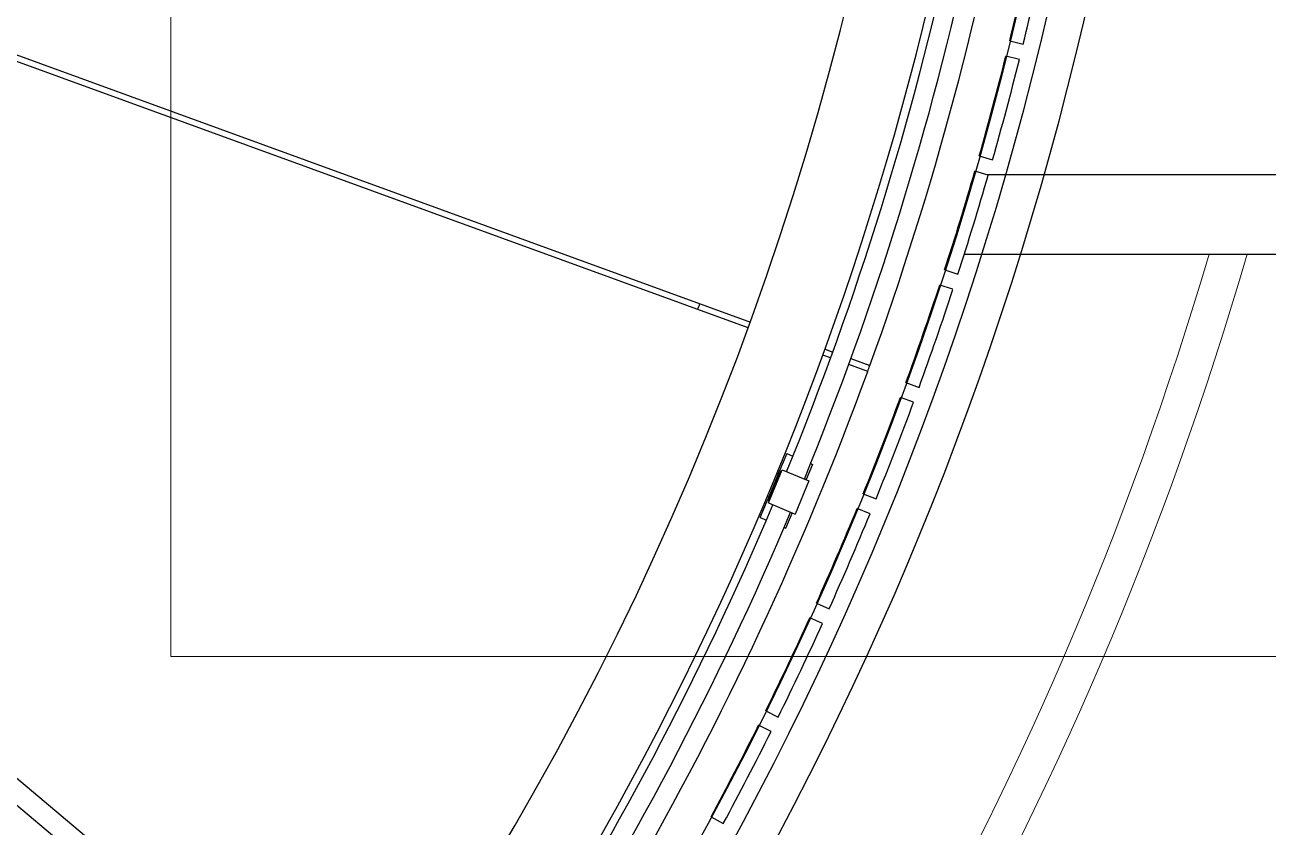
# Model space of a CAD drawing. Header units: millimetres. Extents: x 0 to 100323, y 0 to 59400.
# Drawn here: x 20788 to 23916, y 18274 to 20293 of the extents above; entities that cross this region are included whole.
import ezdxf

# ---------------------------------------------------------------- set-up
doc = ezdxf.new("R2010")
doc.units = ezdxf.units.MM
doc.header["$LTSCALE"] = 100
doc.layers.add('Detail Boundary', color=7, linetype='Continuous', lineweight=18)
doc.layers.add('Visible', color=7, linetype='Continuous', lineweight=25)
doc.layers.add('P_Condensate (CS)', color=40, linetype='Continuous', lineweight=18, true_color=0xffbf00)

# ---------------------------------------------------------------- blocks, each defined once
blk = doc.blocks.new('2dDetail1')
at = {"layer": 'Detail Boundary', "flags": 128}
blk.add_lwpolyline([(211.552, 187.035), (311.266, 187.035), (311.266, 264.162), (211.552, 264.162), (211.552, 187.035)], dxfattribs=at)

msp = doc.modelspace()

# ---------------------------------------------------------------- linework, layer by layer
at = {"layer": 'P_Condensate (CS)'}
for radius, start, end in [(8966, 45.96509, 314.03491), (8874, 315.97008, 343.637), (8966, 315.96509, 343.80954)]:
    msp.add_arc((15252.6, 22215.6), radius, start, end, dxfattribs=at)
at = {"layer": 'Visible'}
for p, q in [((22607.7, 19530.1), (15655.7, 22060.4)), ((15661.2, 22075.4), (22613.2, 19545.1)), ((23265.7, 20252.5), (23299.6, 20244.1)), ((23290, 20205.3), (23256, 20213.7)), ((23189.1, 19962.8), (23222.7, 19953.2)), ((23211.7, 19914.7), (23178.1, 19924.4)), ((29652.1, 19915.6), (23208.6, 19915.6)), ((24232.5, 19915.6), (23352.4, 19915.6)), ((23151.4, 19715.6), (29712.6, 19715.6)), ((23292.9, 19715.6), (24232.5, 19715.6)), ((23292.9, 19715.6), (24232.5, 19715.6)), ((23102.1, 19676.1), (23135.3, 19665.3)), ((23122.9, 19627.3), (23089.6, 19638.1)), ((22815.2, 19454.6), (22795.6, 19461.7)), ((22801.1, 19476.7), (22820.7, 19469.6)), ((22908.4, 19420.6), (22860.6, 19438)), ((22866.1, 19453.1), (22913.9, 19435.7)), ((23004.7, 19392.8), (23037.5, 19380.7)), ((23023.7, 19343.2), (22990.9, 19355.2)), ((22704.8, 19213.9), (22686.7, 19170.5)), ((22704.8, 19213.9), (22720.4, 19207.4)), ((19809.7, 19201.1), (21372.5, 17889.8)), ((22769.4, 19187), (22753.7, 19149.2)), ((22765, 19188.9), (22769.4, 19187)), ((22658.7, 19090.1), (22693.3, 19173.2)), ((22683.3, 19162.2), (22659.5, 19104.9)), ((22662.3, 19103.8), (22686.1, 19161)), ((22680, 19163.6), (22680.5, 19163.3)), ((22683.3, 19162.2), (22680.5, 19163.3)), ((22683.3, 19162.2), (22686.7, 19170.5)), ((22686.1, 19161), (22688.4, 19166.6)), ((22691.4, 19168.6), (22686.7, 19170.5)), ((22690.2, 19165.8), (22688.4, 19166.6)), ((22693.3, 19173.2), (22760.7, 19145.2)), ((22760.7, 19145.2), (22726.2, 19062.1)), ((22753.3, 19148.3), (22753.7, 19149.2)), ((22897.1, 19113.2), (22929.5, 19099.9)), ((22638, 19053.2), (22656, 19096.6)), ((22659.5, 19104.9), (22656, 19096.6)), ((22660.7, 19094.7), (22656, 19096.6)), ((22656.2, 19106.3), (22656.7, 19106.1)), ((22656.7, 19106.1), (22659.5, 19104.9)), ((22658.7, 19090.1), (22726.2, 19062.1)), ((22662.3, 19103.8), (22660, 19098.2)), ((22661.8, 19097.5), (22660, 19098.2)), ((22638, 19053.2), (22653.6, 19046.7)), ((22702.7, 19026.4), (22718.4, 19064.2)), ((22718.4, 19064.2), (22718.8, 19065.1)), ((22914.3, 19062.9), (22881.9, 19076.1)), ((22698.2, 19028.2), (22702.7, 19026.4)), ((22779.4, 18837.6), (22811.3, 18823.2)), ((20182.7, 18820.3), (20932.7, 18191)), ((22794.8, 18786.8), (22762.9, 18801.2)), ((22651.7, 18566.6), (22683.1, 18551)), ((22665.3, 18515.2), (22634, 18530.7)), ((22514.4, 18300.3), (22545.1, 18283.6))]:
    msp.add_line(p, q, dxfattribs=at)
msp.add_circle((15252.6, 22215.6), 8250, dxfattribs=at)
for radius, start, end in [(8420, 9.75585, 276.75081), (8326.9, 9.19557, 276.32923), (8030, 304.01786, 74.21), (7830, 326.60031, 17.3807), (8150, 340.05624, 359.94376), (8326.9, 278.07368, 351.61642), (8420, 277.61744, 350.36105), (8050.8, 337.76021, 347.77824), (8099.1, 337.7583, 347.78015), (8250, 346.23411, 348.03724), (8285, 346.23353, 348.03783), (8250, 344.15319, 345.95632), (8285, 344.1526, 345.9569), (8250, 342.07226, 343.87539), (8285, 342.07168, 343.87598), (8250, 339.99134, 341.79447), (8285, 339.99075, 341.79505), (7695, 339.94043, 340.05957), (8150, 339.94376, 340.05624), (8150, 320.05624, 339.94376), (8250, 337.91041, 339.71354), (8285, 337.90983, 339.71413), (8050.8, 327.10166, 337.1197), (8099.1, 327.09975, 337.12161), (8250, 335.82949, 337.63262), (8285, 335.8289, 337.6332), (8250, 333.74856, 335.55169), (8285, 333.74798, 335.55228), (8250, 331.66764, 333.47077), (8285, 331.66705, 333.47135)]:
    msp.add_arc((15252.6, 22215.6), radius, start, end, dxfattribs=at)

# ---------------------------------------------------------------- block references
at = {"layer": 'Detail Boundary', "xscale": 100, "yscale": 100, "zscale": 100}
msp.add_blockref('2dDetail1', (0, 0), dxfattribs=at)

doc.saveas('drawing.dxf')
